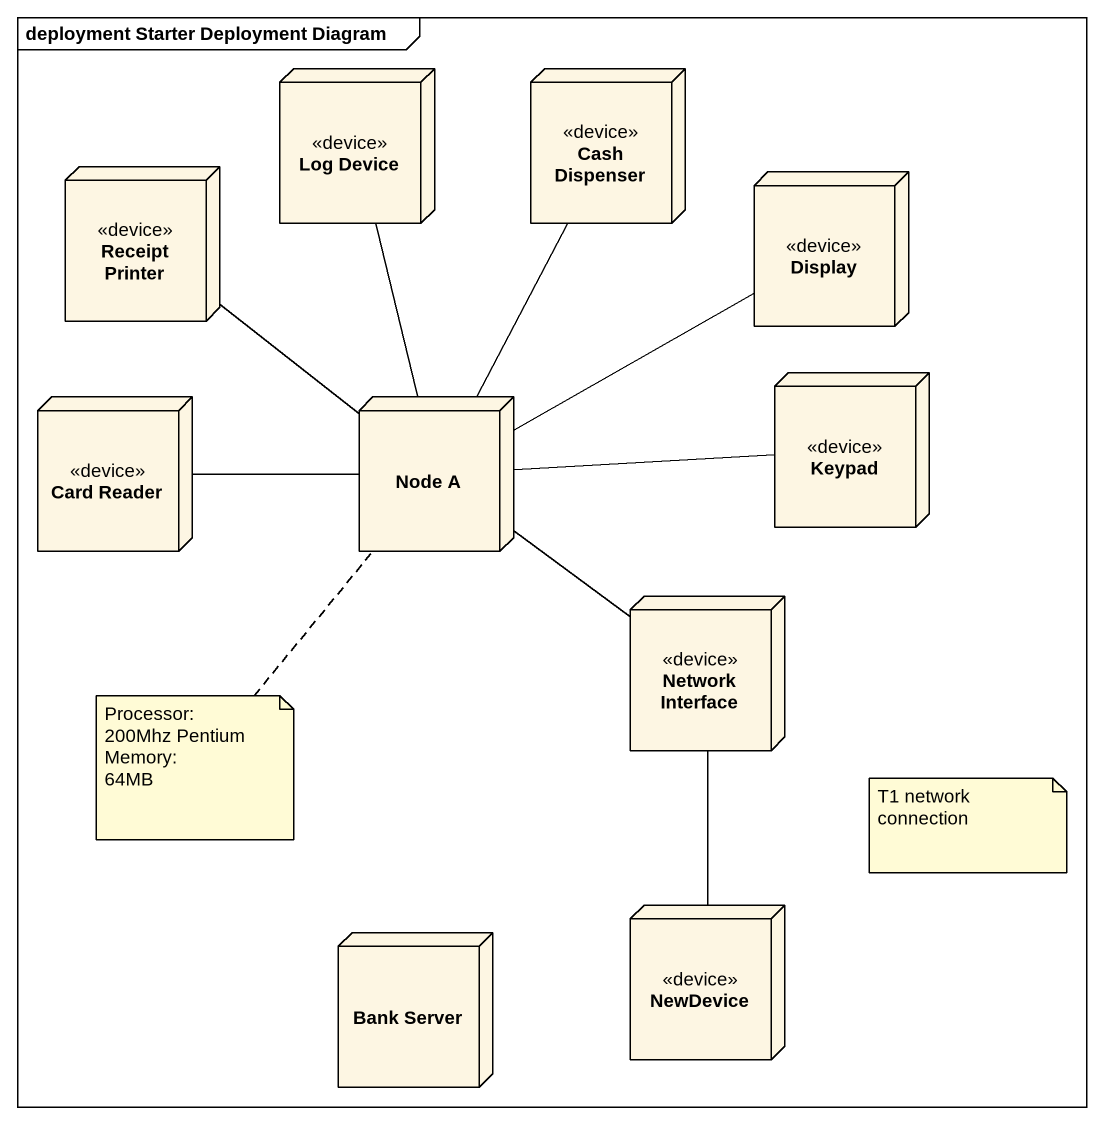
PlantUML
@startuml
mainframe deployment Starter Deployment Diagram
node "Log Device" as Log_Device <<device>>
node "Cash Dispenser" as Cash_Dispenser <<device>>
node "Receipt Printer" as Receipt_Printer <<device>>
node Display <<device>>
node "Card Reader" as Card_Reader <<device>>
node "Node A" as Node_A
node Keypad <<device>>
node "Network Interface" as Network_Interface <<device>>
node "Bank Server" as Bank_Server
node NewDevice <<device>>
Log_Device -- Node_A
Cash_Dispenser -- Node_A
Receipt_Printer -- Node_A
Display -left- Node_A
Card_Reader -right- Node_A
Keypad -left- Node_A
Network_Interface -up- Node_A
Network_Interface -- NewDevice
note bottom of Node_A
  Processor:
  200Mhz Pentium
  Memory:
  64MB
end note
note as N2
  T1 network connection
end note
@enduml
